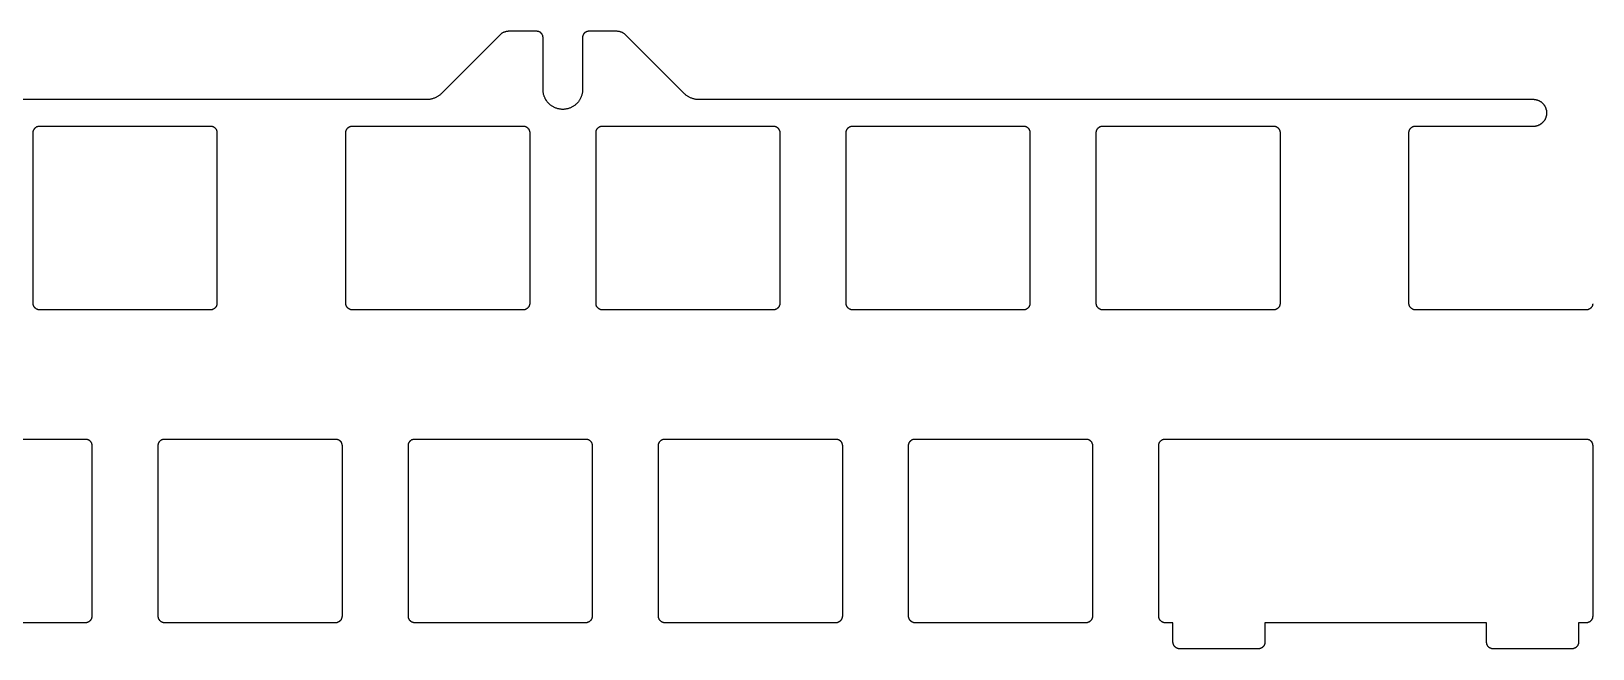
# Model space of a CAD drawing. Header units: millimetres. Extents: x 71 to 420, y -290 to -162.
# Drawn here: x 236 to 355, y -209.3 to -162.2 of the extents above; entities that cross this region are included whole.
import ezdxf

# ---------------------------------------------------------------- set-up
doc = ezdxf.new("R2010")
doc.units = ezdxf.units.MM
doc.layers.add('Layer 02', color=3, linetype='Continuous', true_color=0x00ff00)

msp = doc.modelspace()

# ---------------------------------------------------------------- linework, layer by layer
at = {"layer": 'Layer 02'}
for points in [[(271.73, -162.52), (267.26, -166.99)], [(272.43, -162.23), (272.4, -162.23), (272.37, -162.23), (272.33, -162.24), (272.3, -162.24), (272.26, -162.25), (272.23, -162.25), (272.2, -162.26), (272.16, -162.27), (272.13, -162.28), (272.1, -162.29), (272.07, -162.3), (272.04, -162.31), (272, -162.33), (271.97, -162.34), (271.94, -162.36), (271.91, -162.38), (271.89, -162.39), (271.86, -162.41), (271.83, -162.43), (271.8, -162.45), (271.78, -162.48), (271.75, -162.5), (271.73, -162.52)], [(274.52, -162.23), (272.43, -162.23)], [(275.02, -162.73), (275.02, -162.72), (275.02, -162.71), (275.02, -162.69), (275.02, -162.68), (275.02, -162.67), (275.01, -162.66), (275.01, -162.65), (275.01, -162.63), (275.01, -162.62), (275, -162.61), (275, -162.6), (275, -162.59), (274.99, -162.57), (274.99, -162.56), (274.99, -162.55), (274.98, -162.54), (274.98, -162.53), (274.97, -162.52), (274.97, -162.51), (274.96, -162.5), (274.95, -162.48), (274.95, -162.47), (274.94, -162.46), (274.94, -162.45), (274.93, -162.44), (274.92, -162.43), (274.91, -162.42), (274.91, -162.41), (274.9, -162.4), (274.89, -162.39), (274.88, -162.39), (274.87, -162.38), (274.86, -162.37), (274.86, -162.36), (274.85, -162.35), (274.84, -162.34), (274.83, -162.34), (274.82, -162.33), (274.81, -162.32), (274.8, -162.32), (274.79, -162.31), (274.78, -162.3), (274.77, -162.3), (274.76, -162.29), (274.74, -162.28), (274.73, -162.28), (274.72, -162.27), (274.71, -162.27), (274.7, -162.26), (274.69, -162.26), (274.68, -162.26), (274.66, -162.25), (274.65, -162.25), (274.64, -162.25), (274.63, -162.24), (274.62, -162.24), (274.61, -162.24), (274.59, -162.24), (274.58, -162.23), (274.57, -162.23), (274.56, -162.23), (274.54, -162.23), (274.53, -162.23), (274.52, -162.23)], [(275.02, -166.68), (275.02, -162.73)], [(278.52, -162.23), (278.51, -162.23), (278.5, -162.23), (278.48, -162.23), (278.47, -162.23), (278.46, -162.23), (278.45, -162.24), (278.43, -162.24), (278.42, -162.24), (278.41, -162.24), (278.4, -162.25), (278.39, -162.25), (278.37, -162.25), (278.36, -162.26), (278.35, -162.26), (278.34, -162.26), (278.33, -162.27), (278.32, -162.27), (278.31, -162.28), (278.3, -162.28), (278.28, -162.29), (278.27, -162.3), (278.26, -162.3), (278.25, -162.31), (278.24, -162.32), (278.23, -162.32), (278.22, -162.33), (278.21, -162.34), (278.2, -162.34), (278.19, -162.35), (278.18, -162.36), (278.18, -162.37), (278.17, -162.38), (278.16, -162.39), (278.15, -162.39), (278.14, -162.4), (278.13, -162.41), (278.13, -162.42), (278.12, -162.43), (278.11, -162.44), (278.1, -162.45), (278.1, -162.46), (278.09, -162.47), (278.09, -162.48), (278.08, -162.5), (278.07, -162.51), (278.07, -162.52), (278.06, -162.53), (278.06, -162.54), (278.05, -162.55), (278.05, -162.56), (278.05, -162.57), (278.04, -162.59), (278.04, -162.6), (278.04, -162.61), (278.03, -162.62), (278.03, -162.63), (278.03, -162.65), (278.03, -162.66), (278.02, -162.67), (278.02, -162.68), (278.02, -162.69), (278.02, -162.71), (278.02, -162.72), (278.02, -162.73)], [(278.02, -162.73), (278.02, -166.68)], [(280.61, -162.23), (278.52, -162.23)], [(281.31, -162.52), (281.29, -162.5), (281.26, -162.48), (281.24, -162.45), (281.21, -162.43), (281.18, -162.41), (281.15, -162.39), (281.13, -162.38), (281.1, -162.36), (281.07, -162.34), (281.04, -162.33), (281, -162.31), (280.97, -162.3), (280.94, -162.29), (280.91, -162.28), (280.88, -162.27), (280.84, -162.26), (280.81, -162.25), (280.78, -162.25), (280.74, -162.24), (280.71, -162.24), (280.67, -162.23), (280.64, -162.23), (280.61, -162.23)], [(285.78, -166.99), (281.31, -162.52)], [(266.2, -167.43), (201.12, -167.43)], [(267.26, -166.99), (267.22, -167.03), (267.18, -167.06), (267.15, -167.09), (267.1, -167.13), (267.06, -167.16), (267.02, -167.18), (266.98, -167.21), (266.93, -167.24), (266.89, -167.26), (266.84, -167.29), (266.8, -167.31), (266.75, -167.33), (266.7, -167.34), (266.65, -167.36), (266.6, -167.37), (266.55, -167.39), (266.5, -167.4), (266.45, -167.41), (266.4, -167.42), (266.35, -167.42), (266.3, -167.43), (266.25, -167.43), (266.2, -167.43)], [(278.02, -166.68), (278.02, -166.73), (278.02, -166.78), (278.01, -166.84), (278.01, -166.89), (278, -166.94), (277.99, -166.99), (277.98, -167.04), (277.96, -167.09), (277.95, -167.14), (277.93, -167.19), (277.91, -167.24), (277.89, -167.28), (277.87, -167.33), (277.85, -167.38), (277.82, -167.42), (277.8, -167.47), (277.77, -167.51), (277.74, -167.55), (277.71, -167.6), (277.68, -167.64), (277.64, -167.68), (277.61, -167.71), (277.57, -167.75), (277.53, -167.79), (277.5, -167.82), (277.46, -167.85), (277.41, -167.88), (277.37, -167.92), (277.33, -167.94), (277.28, -167.97), (277.24, -168), (277.19, -168.02), (277.15, -168.04), (277.1, -168.06), (277.05, -168.08), (277, -168.1), (276.95, -168.12), (276.9, -168.13), (276.85, -168.14), (276.8, -168.15), (276.75, -168.16), (276.7, -168.17), (276.65, -168.17), (276.6, -168.18), (276.55, -168.18), (276.49, -168.18), (276.44, -168.18), (276.39, -168.17), (276.34, -168.17), (276.29, -168.16), (276.24, -168.15), (276.19, -168.14), (276.14, -168.13), (276.09, -168.12), (276.04, -168.1), (275.99, -168.08), (275.94, -168.06), (275.89, -168.04), (275.85, -168.02), (275.8, -168), (275.76, -167.97), (275.71, -167.94), (275.67, -167.92), (275.63, -167.88), (275.58, -167.85), (275.54, -167.82), (275.51, -167.79), (275.47, -167.75), (275.43, -167.71), (275.4, -167.68), (275.36, -167.64), (275.33, -167.6), (275.3, -167.55), (275.27, -167.51), (275.24, -167.47), (275.22, -167.42), (275.19, -167.38), (275.17, -167.33), (275.15, -167.28), (275.13, -167.24), (275.11, -167.19), (275.09, -167.14), (275.08, -167.09), (275.06, -167.04), (275.05, -166.99), (275.04, -166.94), (275.03, -166.89), (275.03, -166.84), (275.02, -166.78), (275.02, -166.73), (275.02, -166.68)], [(286.84, -167.43), (286.79, -167.43), (286.74, -167.43), (286.69, -167.42), (286.64, -167.42), (286.59, -167.41), (286.54, -167.4), (286.49, -167.39), (286.44, -167.37), (286.39, -167.36), (286.34, -167.34), (286.29, -167.33), (286.24, -167.31), (286.2, -167.29), (286.15, -167.26), (286.11, -167.24), (286.06, -167.21), (286.02, -167.18), (285.98, -167.16), (285.93, -167.13), (285.89, -167.09), (285.86, -167.06), (285.82, -167.03), (285.78, -166.99)], [(350.46, -167.44), (286.84, -167.43)], [(351.46, -168.46), (351.46, -168.42), (351.46, -168.39), (351.46, -168.35), (351.45, -168.32), (351.45, -168.28), (351.44, -168.25), (351.43, -168.21), (351.42, -168.18), (351.41, -168.15), (351.4, -168.11), (351.39, -168.08), (351.38, -168.05), (351.36, -168.02), (351.34, -167.98), (351.33, -167.95), (351.31, -167.92), (351.29, -167.89), (351.27, -167.86), (351.25, -167.84), (351.23, -167.81), (351.21, -167.78), (351.18, -167.76), (351.16, -167.73), (351.13, -167.71), (351.1, -167.68), (351.08, -167.66), (351.05, -167.64), (351.02, -167.62), (350.99, -167.6), (350.96, -167.58), (350.93, -167.57), (350.9, -167.55), (350.87, -167.53), (350.84, -167.52), (350.8, -167.51), (350.77, -167.5), (350.74, -167.49), (350.7, -167.48), (350.67, -167.47), (350.64, -167.46), (350.6, -167.46), (350.57, -167.45), (350.53, -167.45), (350.5, -167.44), (350.46, -167.44)], [(350.46, -169.46), (350.5, -169.45), (350.53, -169.45), (350.56, -169.45), (350.6, -169.45), (350.63, -169.44), (350.66, -169.43), (350.7, -169.43), (350.73, -169.42), (350.76, -169.41), (350.8, -169.4), (350.83, -169.39), (350.86, -169.37), (350.89, -169.36), (350.92, -169.34), (350.95, -169.33), (350.98, -169.31), (351.01, -169.29), (351.04, -169.27), (351.07, -169.25), (351.09, -169.23), (351.12, -169.21), (351.14, -169.19), (351.17, -169.16), (351.19, -169.14), (351.21, -169.11), (351.24, -169.09), (351.26, -169.06), (351.28, -169.03), (351.3, -169), (351.32, -168.98), (351.33, -168.95), (351.35, -168.92), (351.36, -168.89), (351.38, -168.85), (351.39, -168.82), (351.4, -168.79), (351.41, -168.76), (351.42, -168.73), (351.43, -168.69), (351.44, -168.66), (351.45, -168.63), (351.45, -168.59), (351.46, -168.56), (351.46, -168.52), (351.46, -168.49), (351.46, -168.46)], [(236.18, -169.96), (236.18, -169.94), (236.19, -169.92), (236.19, -169.9), (236.19, -169.89), (236.19, -169.87), (236.19, -169.85), (236.2, -169.84), (236.2, -169.82), (236.21, -169.8), (236.21, -169.79), (236.22, -169.77), (236.23, -169.76), (236.23, -169.74), (236.24, -169.73), (236.25, -169.71), (236.26, -169.7), (236.27, -169.68), (236.28, -169.67), (236.29, -169.65), (236.3, -169.64), (236.31, -169.63), (236.32, -169.61), (236.33, -169.6), (236.34, -169.59), (236.36, -169.58), (236.37, -169.57), (236.38, -169.56), (236.4, -169.55), (236.41, -169.54), (236.42, -169.53), (236.44, -169.52), (236.45, -169.51), (236.47, -169.5), (236.49, -169.5), (236.5, -169.49), (236.52, -169.48), (236.53, -169.48), (236.55, -169.47), (236.57, -169.47), (236.58, -169.47), (236.6, -169.46), (236.62, -169.46), (236.63, -169.46), (236.65, -169.46), (236.67, -169.46), (236.68, -169.46)], [(236.18, -182.96), (236.18, -169.96)], [(236.68, -169.46), (249.68, -169.46)], [(249.68, -169.46), (249.7, -169.46), (249.72, -169.46), (249.74, -169.46), (249.75, -169.46), (249.77, -169.46), (249.79, -169.47), (249.8, -169.47), (249.82, -169.47), (249.84, -169.48), (249.85, -169.48), (249.87, -169.49), (249.88, -169.5), (249.9, -169.5), (249.91, -169.51), (249.93, -169.52), (249.94, -169.53), (249.96, -169.54), (249.97, -169.55), (249.99, -169.56), (250, -169.57), (250.01, -169.58), (250.03, -169.59), (250.04, -169.6), (250.05, -169.61), (250.06, -169.63), (250.07, -169.64), (250.08, -169.65), (250.09, -169.67), (250.1, -169.68), (250.11, -169.7), (250.12, -169.71), (250.13, -169.73), (250.14, -169.74), (250.14, -169.76), (250.15, -169.77), (250.16, -169.79), (250.16, -169.8), (250.17, -169.82), (250.17, -169.84), (250.17, -169.85), (250.18, -169.87), (250.18, -169.89), (250.18, -169.9), (250.18, -169.92), (250.18, -169.94), (250.18, -169.96)], [(250.18, -169.96), (250.18, -182.96)], [(260, -169.96), (260, -169.94), (260, -169.92), (260, -169.9), (260, -169.89), (260.01, -169.87), (260.01, -169.85), (260.01, -169.84), (260.02, -169.82), (260.02, -169.8), (260.03, -169.79), (260.03, -169.77), (260.04, -169.76), (260.05, -169.74), (260.05, -169.73), (260.06, -169.71), (260.07, -169.7), (260.08, -169.68), (260.09, -169.67), (260.1, -169.65), (260.11, -169.64), (260.12, -169.63), (260.13, -169.61), (260.14, -169.6), (260.16, -169.59), (260.17, -169.58), (260.18, -169.57), (260.2, -169.56), (260.21, -169.55), (260.22, -169.54), (260.24, -169.53), (260.25, -169.52), (260.27, -169.51), (260.28, -169.5), (260.3, -169.5), (260.31, -169.49), (260.33, -169.48), (260.35, -169.48), (260.36, -169.47), (260.38, -169.47), (260.4, -169.47), (260.41, -169.46), (260.43, -169.46), (260.45, -169.46), (260.46, -169.46), (260.48, -169.46), (260.5, -169.46)], [(260, -182.96), (260, -169.96)], [(260.5, -169.46), (273.5, -169.46)], [(273.5, -169.46), (273.51, -169.46), (273.53, -169.46), (273.55, -169.46), (273.57, -169.46), (273.58, -169.46), (273.6, -169.47), (273.62, -169.47), (273.63, -169.47), (273.65, -169.48), (273.67, -169.48), (273.68, -169.49), (273.7, -169.5), (273.71, -169.5), (273.73, -169.51), (273.74, -169.52), (273.76, -169.53), (273.77, -169.54), (273.79, -169.55), (273.8, -169.56), (273.81, -169.57), (273.83, -169.58), (273.84, -169.59), (273.85, -169.6), (273.86, -169.61), (273.87, -169.63), (273.89, -169.64), (273.9, -169.65), (273.91, -169.67), (273.92, -169.68), (273.93, -169.7), (273.93, -169.71), (273.94, -169.73), (273.95, -169.74), (273.96, -169.76), (273.96, -169.77), (273.97, -169.79), (273.97, -169.8), (273.98, -169.82), (273.98, -169.84), (273.99, -169.85), (273.99, -169.87), (273.99, -169.89), (274, -169.9), (274, -169.92), (274, -169.94), (274, -169.96)], [(274, -169.96), (274, -182.96)], [(279.05, -169.96), (279.05, -169.94), (279.05, -169.92), (279.05, -169.9), (279.05, -169.89), (279.06, -169.87), (279.06, -169.85), (279.06, -169.84), (279.07, -169.82), (279.07, -169.8), (279.08, -169.79), (279.08, -169.77), (279.09, -169.76), (279.1, -169.74), (279.1, -169.73), (279.11, -169.71), (279.12, -169.7), (279.13, -169.68), (279.14, -169.67), (279.15, -169.65), (279.16, -169.64), (279.17, -169.63), (279.18, -169.61), (279.19, -169.6), (279.21, -169.59), (279.22, -169.58), (279.23, -169.57), (279.25, -169.56), (279.26, -169.55), (279.27, -169.54), (279.29, -169.53), (279.3, -169.52), (279.32, -169.51), (279.33, -169.5), (279.35, -169.5), (279.36, -169.49), (279.38, -169.48), (279.4, -169.48), (279.41, -169.47), (279.43, -169.47), (279.45, -169.47), (279.46, -169.46), (279.48, -169.46), (279.5, -169.46), (279.51, -169.46), (279.53, -169.46), (279.55, -169.46)], [(279.05, -182.96), (279.05, -169.96)], [(279.55, -169.46), (292.55, -169.46)], [(292.55, -169.46), (292.56, -169.46), (292.58, -169.46), (292.6, -169.46), (292.62, -169.46), (292.63, -169.46), (292.65, -169.47), (292.67, -169.47), (292.68, -169.47), (292.7, -169.48), (292.72, -169.48), (292.73, -169.49), (292.75, -169.5), (292.76, -169.5), (292.78, -169.51), (292.79, -169.52), (292.81, -169.53), (292.82, -169.54), (292.84, -169.55), (292.85, -169.56), (292.86, -169.57), (292.88, -169.58), (292.89, -169.59), (292.9, -169.6), (292.91, -169.61), (292.92, -169.63), (292.94, -169.64), (292.95, -169.65), (292.96, -169.67), (292.97, -169.68), (292.98, -169.7), (292.98, -169.71), (292.99, -169.73), (293, -169.74), (293.01, -169.76), (293.01, -169.77), (293.02, -169.79), (293.02, -169.8), (293.03, -169.82), (293.03, -169.84), (293.04, -169.85), (293.04, -169.87), (293.04, -169.89), (293.05, -169.9), (293.05, -169.92), (293.05, -169.94), (293.05, -169.96)], [(293.05, -169.96), (293.05, -182.96)], [(298.1, -169.96), (298.1, -169.94), (298.1, -169.92), (298.1, -169.9), (298.1, -169.89), (298.11, -169.87), (298.11, -169.85), (298.11, -169.84), (298.12, -169.82), (298.12, -169.8), (298.13, -169.79), (298.13, -169.77), (298.14, -169.76), (298.15, -169.74), (298.15, -169.73), (298.16, -169.71), (298.17, -169.7), (298.18, -169.68), (298.19, -169.67), (298.2, -169.65), (298.21, -169.64), (298.22, -169.63), (298.23, -169.61), (298.24, -169.6), (298.26, -169.59), (298.27, -169.58), (298.28, -169.57), (298.3, -169.56), (298.31, -169.55), (298.32, -169.54), (298.34, -169.53), (298.35, -169.52), (298.37, -169.51), (298.38, -169.5), (298.4, -169.5), (298.41, -169.49), (298.43, -169.48), (298.45, -169.48), (298.46, -169.47), (298.48, -169.47), (298.5, -169.47), (298.51, -169.46), (298.53, -169.46), (298.55, -169.46), (298.56, -169.46), (298.58, -169.46), (298.6, -169.46)], [(298.1, -182.96), (298.1, -169.96)], [(298.6, -169.46), (311.6, -169.46)], [(311.6, -169.46), (311.61, -169.46), (311.63, -169.46), (311.65, -169.46), (311.67, -169.46), (311.68, -169.46), (311.7, -169.47), (311.72, -169.47), (311.73, -169.47), (311.75, -169.48), (311.77, -169.48), (311.78, -169.49), (311.8, -169.5), (311.81, -169.5), (311.83, -169.51), (311.84, -169.52), (311.86, -169.53), (311.87, -169.54), (311.89, -169.55), (311.9, -169.56), (311.91, -169.57), (311.93, -169.58), (311.94, -169.59), (311.95, -169.6), (311.96, -169.61), (311.97, -169.63), (311.99, -169.64), (312, -169.65), (312.01, -169.67), (312.02, -169.68), (312.03, -169.7), (312.03, -169.71), (312.04, -169.73), (312.05, -169.74), (312.06, -169.76), (312.06, -169.77), (312.07, -169.79), (312.07, -169.8), (312.08, -169.82), (312.08, -169.84), (312.09, -169.85), (312.09, -169.87), (312.09, -169.89), (312.1, -169.9), (312.1, -169.92), (312.1, -169.94), (312.1, -169.96)], [(312.1, -169.96), (312.1, -182.96)], [(317.15, -169.96), (317.15, -169.94), (317.15, -169.92), (317.15, -169.9), (317.15, -169.89), (317.16, -169.87), (317.16, -169.85), (317.16, -169.84), (317.17, -169.82), (317.17, -169.8), (317.18, -169.79), (317.18, -169.77), (317.19, -169.76), (317.2, -169.74), (317.2, -169.73), (317.21, -169.71), (317.22, -169.7), (317.23, -169.68), (317.24, -169.67), (317.25, -169.65), (317.26, -169.64), (317.27, -169.63), (317.28, -169.61), (317.29, -169.6), (317.31, -169.59), (317.32, -169.58), (317.33, -169.57), (317.35, -169.56), (317.36, -169.55), (317.37, -169.54), (317.39, -169.53), (317.4, -169.52), (317.42, -169.51), (317.43, -169.5), (317.45, -169.5), (317.46, -169.49), (317.48, -169.48), (317.5, -169.48), (317.51, -169.47), (317.53, -169.47), (317.55, -169.47), (317.56, -169.46), (317.58, -169.46), (317.6, -169.46), (317.61, -169.46), (317.63, -169.46), (317.65, -169.46)], [(317.15, -182.96), (317.15, -169.96)], [(317.65, -169.46), (330.65, -169.46)], [(330.65, -169.46), (330.66, -169.46), (330.68, -169.46), (330.7, -169.46), (330.72, -169.46), (330.73, -169.46), (330.75, -169.47), (330.77, -169.47), (330.78, -169.47), (330.8, -169.48), (330.82, -169.48), (330.83, -169.49), (330.85, -169.5), (330.86, -169.5), (330.88, -169.51), (330.89, -169.52), (330.91, -169.53), (330.92, -169.54), (330.94, -169.55), (330.95, -169.56), (330.96, -169.57), (330.98, -169.58), (330.99, -169.59), (331, -169.6), (331.01, -169.61), (331.02, -169.63), (331.04, -169.64), (331.05, -169.65), (331.06, -169.67), (331.07, -169.68), (331.08, -169.7), (331.08, -169.71), (331.09, -169.73), (331.1, -169.74), (331.11, -169.76), (331.11, -169.77), (331.12, -169.79), (331.12, -169.8), (331.13, -169.82), (331.13, -169.84), (331.14, -169.85), (331.14, -169.87), (331.14, -169.89), (331.15, -169.9), (331.15, -169.92), (331.15, -169.94), (331.15, -169.96)], [(331.15, -169.96), (331.15, -182.96)], [(340.96, -169.96), (340.96, -169.94), (340.96, -169.92), (340.96, -169.9), (340.97, -169.89), (340.97, -169.87), (340.97, -169.85), (340.98, -169.84), (340.98, -169.82), (340.98, -169.8), (340.99, -169.79), (341, -169.77), (341, -169.76), (341.01, -169.74), (341.02, -169.73), (341.03, -169.71), (341.03, -169.7), (341.04, -169.68), (341.05, -169.67), (341.06, -169.65), (341.07, -169.64), (341.08, -169.63), (341.1, -169.61), (341.11, -169.6), (341.12, -169.59), (341.13, -169.58), (341.15, -169.57), (341.16, -169.56), (341.17, -169.55), (341.19, -169.54), (341.2, -169.53), (341.22, -169.52), (341.23, -169.51), (341.25, -169.5), (341.26, -169.5), (341.28, -169.49), (341.29, -169.48), (341.31, -169.48), (341.33, -169.47), (341.34, -169.47), (341.36, -169.47), (341.38, -169.46), (341.39, -169.46), (341.41, -169.46), (341.43, -169.46), (341.44, -169.46), (341.46, -169.46)], [(340.96, -182.96), (340.96, -169.96)], [(341.46, -169.46), (350.46, -169.46)], [(236.68, -183.46), (236.67, -183.46), (236.65, -183.45), (236.63, -183.45), (236.62, -183.45), (236.6, -183.45), (236.58, -183.45), (236.57, -183.44), (236.55, -183.44), (236.53, -183.43), (236.52, -183.43), (236.5, -183.42), (236.49, -183.41), (236.47, -183.41), (236.45, -183.4), (236.44, -183.39), (236.42, -183.38), (236.41, -183.37), (236.4, -183.36), (236.38, -183.35), (236.37, -183.34), (236.36, -183.33), (236.34, -183.32), (236.33, -183.31), (236.32, -183.3), (236.31, -183.28), (236.3, -183.27), (236.29, -183.26), (236.28, -183.24), (236.27, -183.23), (236.26, -183.22), (236.25, -183.2), (236.24, -183.19), (236.23, -183.17), (236.23, -183.15), (236.22, -183.14), (236.21, -183.12), (236.21, -183.11), (236.2, -183.09), (236.2, -183.07), (236.19, -183.06), (236.19, -183.04), (236.19, -183.02), (236.19, -183.01), (236.19, -182.99), (236.18, -182.97), (236.18, -182.96)], [(250.18, -182.96), (250.18, -182.97), (250.18, -182.99), (250.18, -183.01), (250.18, -183.02), (250.18, -183.04), (250.17, -183.06), (250.17, -183.07), (250.17, -183.09), (250.16, -183.11), (250.16, -183.12), (250.15, -183.14), (250.14, -183.15), (250.14, -183.17), (250.13, -183.19), (250.12, -183.2), (250.11, -183.22), (250.1, -183.23), (250.09, -183.24), (250.08, -183.26), (250.07, -183.27), (250.06, -183.28), (250.05, -183.3), (250.04, -183.31), (250.03, -183.32), (250.01, -183.33), (250, -183.34), (249.99, -183.35), (249.97, -183.36), (249.96, -183.37), (249.94, -183.38), (249.93, -183.39), (249.91, -183.4), (249.9, -183.41), (249.88, -183.41), (249.87, -183.42), (249.85, -183.43), (249.84, -183.43), (249.82, -183.44), (249.8, -183.44), (249.79, -183.45), (249.77, -183.45), (249.75, -183.45), (249.74, -183.45), (249.72, -183.45), (249.7, -183.46), (249.68, -183.46)], [(260.5, -183.46), (260.48, -183.46), (260.46, -183.45), (260.45, -183.45), (260.43, -183.45), (260.41, -183.45), (260.4, -183.45), (260.38, -183.44), (260.36, -183.44), (260.35, -183.43), (260.33, -183.43), (260.31, -183.42), (260.3, -183.41), (260.28, -183.41), (260.27, -183.4), (260.25, -183.39), (260.24, -183.38), (260.22, -183.37), (260.21, -183.36), (260.2, -183.35), (260.18, -183.34), (260.17, -183.33), (260.16, -183.32), (260.14, -183.31), (260.13, -183.3), (260.12, -183.28), (260.11, -183.27), (260.1, -183.26), (260.09, -183.24), (260.08, -183.23), (260.07, -183.22), (260.06, -183.2), (260.05, -183.19), (260.05, -183.17), (260.04, -183.15), (260.03, -183.14), (260.03, -183.12), (260.02, -183.11), (260.02, -183.09), (260.01, -183.07), (260.01, -183.06), (260.01, -183.04), (260, -183.02), (260, -183.01), (260, -182.99), (260, -182.97), (260, -182.96)], [(274, -182.96), (274, -182.97), (274, -182.99), (274, -183.01), (273.99, -183.02), (273.99, -183.04), (273.99, -183.06), (273.98, -183.07), (273.98, -183.09), (273.97, -183.11), (273.97, -183.12), (273.96, -183.14), (273.96, -183.15), (273.95, -183.17), (273.94, -183.19), (273.93, -183.2), (273.93, -183.22), (273.92, -183.23), (273.91, -183.24), (273.9, -183.26), (273.89, -183.27), (273.87, -183.28), (273.86, -183.3), (273.85, -183.31), (273.84, -183.32), (273.83, -183.33), (273.81, -183.34), (273.8, -183.35), (273.79, -183.36), (273.77, -183.37), (273.76, -183.38), (273.74, -183.39), (273.73, -183.4), (273.71, -183.41), (273.7, -183.41), (273.68, -183.42), (273.67, -183.43), (273.65, -183.43), (273.63, -183.44), (273.62, -183.44), (273.6, -183.45), (273.58, -183.45), (273.57, -183.45), (273.55, -183.45), (273.53, -183.45), (273.51, -183.46), (273.5, -183.46)], [(279.55, -183.46), (279.53, -183.46), (279.51, -183.45), (279.5, -183.45), (279.48, -183.45), (279.46, -183.45), (279.45, -183.45), (279.43, -183.44), (279.41, -183.44), (279.4, -183.43), (279.38, -183.43), (279.36, -183.42), (279.35, -183.41), (279.33, -183.41), (279.32, -183.4), (279.3, -183.39), (279.29, -183.38), (279.27, -183.37), (279.26, -183.36), (279.25, -183.35), (279.23, -183.34), (279.22, -183.33), (279.21, -183.32), (279.19, -183.31), (279.18, -183.3), (279.17, -183.28), (279.16, -183.27), (279.15, -183.26), (279.14, -183.24), (279.13, -183.23), (279.12, -183.22), (279.11, -183.2), (279.1, -183.19), (279.1, -183.17), (279.09, -183.15), (279.08, -183.14), (279.08, -183.12), (279.07, -183.11), (279.07, -183.09), (279.06, -183.07), (279.06, -183.06), (279.06, -183.04), (279.05, -183.02), (279.05, -183.01), (279.05, -182.99), (279.05, -182.97), (279.05, -182.96)], [(293.05, -182.96), (293.05, -182.97), (293.05, -182.99), (293.05, -183.01), (293.04, -183.02), (293.04, -183.04), (293.04, -183.06), (293.03, -183.07), (293.03, -183.09), (293.02, -183.11), (293.02, -183.12), (293.01, -183.14), (293.01, -183.15), (293, -183.17), (292.99, -183.19), (292.98, -183.2), (292.98, -183.22), (292.97, -183.23), (292.96, -183.24), (292.95, -183.26), (292.94, -183.27), (292.92, -183.28), (292.91, -183.3), (292.9, -183.31), (292.89, -183.32), (292.88, -183.33), (292.86, -183.34), (292.85, -183.35), (292.84, -183.36), (292.82, -183.37), (292.81, -183.38), (292.79, -183.39), (292.78, -183.4), (292.76, -183.41), (292.75, -183.41), (292.73, -183.42), (292.72, -183.43), (292.7, -183.43), (292.68, -183.44), (292.67, -183.44), (292.65, -183.45), (292.63, -183.45), (292.62, -183.45), (292.6, -183.45), (292.58, -183.45), (292.56, -183.46), (292.55, -183.46)], [(298.6, -183.46), (298.58, -183.46), (298.56, -183.45), (298.55, -183.45), (298.53, -183.45), (298.51, -183.45), (298.5, -183.45), (298.48, -183.44), (298.46, -183.44), (298.45, -183.43), (298.43, -183.43), (298.41, -183.42), (298.4, -183.41), (298.38, -183.41), (298.37, -183.4), (298.35, -183.39), (298.34, -183.38), (298.32, -183.37), (298.31, -183.36), (298.3, -183.35), (298.28, -183.34), (298.27, -183.33), (298.26, -183.32), (298.24, -183.31), (298.23, -183.3), (298.22, -183.28), (298.21, -183.27), (298.2, -183.26), (298.19, -183.24), (298.18, -183.23), (298.17, -183.22), (298.16, -183.2), (298.15, -183.19), (298.15, -183.17), (298.14, -183.15), (298.13, -183.14), (298.13, -183.12), (298.12, -183.11), (298.12, -183.09), (298.11, -183.07), (298.11, -183.06), (298.11, -183.04), (298.1, -183.02), (298.1, -183.01), (298.1, -182.99), (298.1, -182.97), (298.1, -182.96)], [(312.1, -182.96), (312.1, -182.97), (312.1, -182.99), (312.1, -183.01), (312.09, -183.02), (312.09, -183.04), (312.09, -183.06), (312.08, -183.07), (312.08, -183.09), (312.07, -183.11), (312.07, -183.12), (312.06, -183.14), (312.06, -183.15), (312.05, -183.17), (312.04, -183.19), (312.03, -183.2), (312.03, -183.22), (312.02, -183.23), (312.01, -183.24), (312, -183.26), (311.99, -183.27), (311.97, -183.28), (311.96, -183.3), (311.95, -183.31), (311.94, -183.32), (311.93, -183.33), (311.91, -183.34), (311.9, -183.35), (311.89, -183.36), (311.87, -183.37), (311.86, -183.38), (311.84, -183.39), (311.83, -183.4), (311.81, -183.41), (311.8, -183.41), (311.78, -183.42), (311.77, -183.43), (311.75, -183.43), (311.73, -183.44), (311.72, -183.44), (311.7, -183.45), (311.68, -183.45), (311.67, -183.45), (311.65, -183.45), (311.63, -183.45), (311.61, -183.46), (311.6, -183.46)], [(317.65, -183.46), (317.63, -183.46), (317.61, -183.45), (317.6, -183.45), (317.58, -183.45), (317.56, -183.45), (317.55, -183.45), (317.53, -183.44), (317.51, -183.44), (317.5, -183.43), (317.48, -183.43), (317.46, -183.42), (317.45, -183.41), (317.43, -183.41), (317.42, -183.4), (317.4, -183.39), (317.39, -183.38), (317.37, -183.37), (317.36, -183.36), (317.35, -183.35), (317.33, -183.34), (317.32, -183.33), (317.31, -183.32), (317.29, -183.31), (317.28, -183.3), (317.27, -183.28), (317.26, -183.27), (317.25, -183.26), (317.24, -183.24), (317.23, -183.23), (317.22, -183.22), (317.21, -183.2), (317.2, -183.19), (317.2, -183.17), (317.19, -183.15), (317.18, -183.14), (317.18, -183.12), (317.17, -183.11), (317.17, -183.09), (317.16, -183.07), (317.16, -183.06), (317.16, -183.04), (317.15, -183.02), (317.15, -183.01), (317.15, -182.99), (317.15, -182.97), (317.15, -182.96)], [(331.15, -182.96), (331.15, -182.97), (331.15, -182.99), (331.15, -183.01), (331.14, -183.02), (331.14, -183.04), (331.14, -183.06), (331.13, -183.07), (331.13, -183.09), (331.12, -183.11), (331.12, -183.12), (331.11, -183.14), (331.11, -183.15), (331.1, -183.17), (331.09, -183.19), (331.08, -183.2), (331.08, -183.22), (331.07, -183.23), (331.06, -183.24), (331.05, -183.26), (331.04, -183.27), (331.02, -183.28), (331.01, -183.3), (331, -183.31), (330.99, -183.32), (330.98, -183.33), (330.96, -183.34), (330.95, -183.35), (330.94, -183.36), (330.92, -183.37), (330.91, -183.38), (330.89, -183.39), (330.88, -183.4), (330.86, -183.41), (330.85, -183.41), (330.83, -183.42), (330.82, -183.43), (330.8, -183.43), (330.78, -183.44), (330.77, -183.44), (330.75, -183.45), (330.73, -183.45), (330.72, -183.45), (330.7, -183.45), (330.68, -183.45), (330.66, -183.46), (330.65, -183.46)], [(341.46, -183.46), (341.44, -183.46), (341.43, -183.45), (341.41, -183.45), (341.39, -183.45), (341.38, -183.45), (341.36, -183.45), (341.34, -183.44), (341.33, -183.44), (341.31, -183.43), (341.29, -183.43), (341.28, -183.42), (341.26, -183.41), (341.25, -183.41), (341.23, -183.4), (341.22, -183.39), (341.2, -183.38), (341.19, -183.37), (341.17, -183.36), (341.16, -183.35), (341.15, -183.34), (341.13, -183.33), (341.12, -183.32), (341.11, -183.31), (341.1, -183.3), (341.08, -183.28), (341.07, -183.27), (341.06, -183.26), (341.05, -183.24), (341.04, -183.23), (341.03, -183.22), (341.03, -183.2), (341.02, -183.19), (341.01, -183.17), (341, -183.15), (341, -183.14), (340.99, -183.12), (340.98, -183.11), (340.98, -183.09), (340.98, -183.07), (340.97, -183.06), (340.97, -183.04), (340.97, -183.02), (340.96, -183.01), (340.96, -182.99), (340.96, -182.97), (340.96, -182.96)], [(354.96, -182.99), (354.96, -183.01), (354.96, -183.02), (354.95, -183.04), (354.95, -183.06), (354.95, -183.07), (354.94, -183.09), (354.94, -183.11), (354.93, -183.12), (354.93, -183.14), (354.92, -183.15), (354.91, -183.17), (354.91, -183.19), (354.9, -183.2), (354.89, -183.22), (354.88, -183.23), (354.87, -183.24), (354.86, -183.26), (354.85, -183.27), (354.84, -183.28), (354.83, -183.3), (354.81, -183.31), (354.8, -183.32), (354.79, -183.33), (354.78, -183.34), (354.76, -183.35), (354.75, -183.36), (354.74, -183.37), (354.72, -183.38), (354.71, -183.39), (354.69, -183.4), (354.68, -183.41), (354.66, -183.41), (354.64, -183.42), (354.63, -183.43), (354.61, -183.43), (354.6, -183.44), (354.58, -183.44), (354.56, -183.45), (354.55, -183.45), (354.53, -183.45), (354.51, -183.45), (354.5, -183.45), (354.48, -183.46), (354.46, -183.46)], [(249.68, -183.46), (236.68, -183.46)], [(273.5, -183.46), (260.5, -183.46)], [(292.55, -183.46), (279.55, -183.46)], [(311.6, -183.46), (298.6, -183.46)], [(330.65, -183.46), (317.65, -183.46)], [(354.46, -183.46), (341.46, -183.46)], [(227.16, -193.29), (240.16, -193.29)], [(240.16, -193.29), (240.17, -193.29), (240.19, -193.29), (240.21, -193.29), (240.23, -193.29), (240.24, -193.29), (240.26, -193.3), (240.28, -193.3), (240.29, -193.31), (240.31, -193.31), (240.32, -193.32), (240.34, -193.32), (240.36, -193.33), (240.37, -193.34), (240.39, -193.34), (240.4, -193.35), (240.42, -193.36), (240.43, -193.37), (240.45, -193.38), (240.46, -193.39), (240.47, -193.4), (240.49, -193.41), (240.5, -193.42), (240.51, -193.43), (240.52, -193.45), (240.53, -193.46), (240.55, -193.47), (240.56, -193.49), (240.57, -193.5), (240.58, -193.51), (240.58, -193.53), (240.59, -193.54), (240.6, -193.56), (240.61, -193.57), (240.62, -193.59), (240.62, -193.6), (240.63, -193.62), (240.63, -193.64), (240.64, -193.65), (240.64, -193.67), (240.65, -193.69), (240.65, -193.7), (240.65, -193.72), (240.65, -193.74), (240.66, -193.75), (240.66, -193.77), (240.66, -193.79)], [(240.66, -193.79), (240.66, -206.79)], [(245.71, -193.79), (245.71, -193.77), (245.71, -193.75), (245.71, -193.74), (245.71, -193.72), (245.71, -193.7), (245.72, -193.69), (245.72, -193.67), (245.73, -193.65), (245.73, -193.64), (245.74, -193.62), (245.74, -193.6), (245.75, -193.59), (245.76, -193.57), (245.76, -193.56), (245.77, -193.54), (245.78, -193.53), (245.79, -193.51), (245.8, -193.5), (245.81, -193.49), (245.82, -193.47), (245.83, -193.46), (245.84, -193.45), (245.85, -193.43), (245.87, -193.42), (245.88, -193.41), (245.89, -193.4), (245.91, -193.39), (245.92, -193.38), (245.93, -193.37), (245.95, -193.36), (245.96, -193.35), (245.98, -193.34), (245.99, -193.34), (246.01, -193.33), (246.02, -193.32), (246.04, -193.32), (246.06, -193.31), (246.07, -193.31), (246.09, -193.3), (246.11, -193.3), (246.12, -193.29), (246.14, -193.29), (246.16, -193.29), (246.17, -193.29), (246.19, -193.29), (246.21, -193.29)], [(245.71, -206.79), (245.71, -193.79)], [(246.21, -193.29), (259.21, -193.29)], [(259.21, -193.29), (259.22, -193.29), (259.24, -193.29), (259.26, -193.29), (259.28, -193.29), (259.29, -193.29), (259.31, -193.3), (259.33, -193.3), (259.34, -193.31), (259.36, -193.31), (259.37, -193.32), (259.39, -193.32), (259.41, -193.33), (259.42, -193.34), (259.44, -193.34), (259.45, -193.35), (259.47, -193.36), (259.48, -193.37), (259.5, -193.38), (259.51, -193.39), (259.52, -193.4), (259.54, -193.41), (259.55, -193.42), (259.56, -193.43), (259.57, -193.45), (259.58, -193.46), (259.6, -193.47), (259.61, -193.49), (259.62, -193.5), (259.63, -193.51), (259.63, -193.53), (259.64, -193.54), (259.65, -193.56), (259.66, -193.57), (259.67, -193.59), (259.67, -193.6), (259.68, -193.62), (259.68, -193.64), (259.69, -193.65), (259.69, -193.67), (259.7, -193.69), (259.7, -193.7), (259.7, -193.72), (259.7, -193.74), (259.71, -193.75), (259.71, -193.77), (259.71, -193.79)], [(259.71, -193.79), (259.71, -206.79)], [(264.76, -193.79), (264.76, -193.77), (264.76, -193.75), (264.76, -193.74), (264.76, -193.72), (264.76, -193.7), (264.77, -193.69), (264.77, -193.67), (264.78, -193.65), (264.78, -193.64), (264.79, -193.62), (264.79, -193.6), (264.8, -193.59), (264.81, -193.57), (264.81, -193.56), (264.82, -193.54), (264.83, -193.53), (264.84, -193.51), (264.85, -193.5), (264.86, -193.49), (264.87, -193.47), (264.88, -193.46), (264.89, -193.45), (264.9, -193.43), (264.92, -193.42), (264.93, -193.41), (264.94, -193.4), (264.96, -193.39), (264.97, -193.38), (264.98, -193.37), (265, -193.36), (265.01, -193.35), (265.03, -193.34), (265.04, -193.34), (265.06, -193.33), (265.07, -193.32), (265.09, -193.32), (265.11, -193.31), (265.12, -193.31), (265.14, -193.3), (265.16, -193.3), (265.17, -193.29), (265.19, -193.29), (265.21, -193.29), (265.22, -193.29), (265.24, -193.29), (265.26, -193.29)], [(264.76, -206.79), (264.76, -193.79)], [(265.26, -193.29), (278.26, -193.29)], [(278.26, -193.29), (278.27, -193.29), (278.29, -193.29), (278.31, -193.29), (278.33, -193.29), (278.34, -193.29), (278.36, -193.3), (278.38, -193.3), (278.39, -193.31), (278.41, -193.31), (278.42, -193.32), (278.44, -193.32), (278.46, -193.33), (278.47, -193.34), (278.49, -193.34), (278.5, -193.35), (278.52, -193.36), (278.53, -193.37), (278.55, -193.38), (278.56, -193.39), (278.57, -193.4), (278.59, -193.41), (278.6, -193.42), (278.61, -193.43), (278.62, -193.45), (278.63, -193.46), (278.65, -193.47), (278.66, -193.49), (278.67, -193.5), (278.68, -193.51), (278.68, -193.53), (278.69, -193.54), (278.7, -193.56), (278.71, -193.57), (278.72, -193.59), (278.72, -193.6), (278.73, -193.62), (278.73, -193.64), (278.74, -193.65), (278.74, -193.67), (278.75, -193.69), (278.75, -193.7), (278.75, -193.72), (278.75, -193.74), (278.76, -193.75), (278.76, -193.77), (278.76, -193.79)], [(278.76, -193.79), (278.76, -206.79)], [(283.81, -193.79), (283.81, -193.77), (283.81, -193.75), (283.81, -193.74), (283.81, -193.72), (283.81, -193.7), (283.82, -193.69), (283.82, -193.67), (283.83, -193.65), (283.83, -193.64), (283.84, -193.62), (283.84, -193.6), (283.85, -193.59), (283.86, -193.57), (283.86, -193.56), (283.87, -193.54), (283.88, -193.53), (283.89, -193.51), (283.9, -193.5), (283.91, -193.49), (283.92, -193.47), (283.93, -193.46), (283.94, -193.45), (283.95, -193.43), (283.97, -193.42), (283.98, -193.41), (283.99, -193.4), (284.01, -193.39), (284.02, -193.38), (284.03, -193.37), (284.05, -193.36), (284.06, -193.35), (284.08, -193.34), (284.09, -193.34), (284.11, -193.33), (284.12, -193.32), (284.14, -193.32), (284.16, -193.31), (284.17, -193.31), (284.19, -193.3), (284.21, -193.3), (284.22, -193.29), (284.24, -193.29), (284.26, -193.29), (284.27, -193.29), (284.29, -193.29), (284.31, -193.29)], [(283.81, -206.79), (283.81, -193.79)], [(284.31, -193.29), (297.31, -193.29)], [(297.31, -193.29), (297.32, -193.29), (297.34, -193.29), (297.36, -193.29), (297.38, -193.29), (297.39, -193.29), (297.41, -193.3), (297.43, -193.3), (297.44, -193.31), (297.46, -193.31), (297.47, -193.32), (297.49, -193.32), (297.51, -193.33), (297.52, -193.34), (297.54, -193.34), (297.55, -193.35), (297.57, -193.36), (297.58, -193.37), (297.6, -193.38), (297.61, -193.39), (297.62, -193.4), (297.64, -193.41), (297.65, -193.42), (297.66, -193.43), (297.67, -193.45), (297.68, -193.46), (297.7, -193.47), (297.71, -193.49), (297.72, -193.5), (297.73, -193.51), (297.73, -193.53), (297.74, -193.54), (297.75, -193.56), (297.76, -193.57), (297.77, -193.59), (297.77, -193.6), (297.78, -193.62), (297.78, -193.64), (297.79, -193.65), (297.79, -193.67), (297.8, -193.69), (297.8, -193.7), (297.8, -193.72), (297.8, -193.74), (297.81, -193.75), (297.81, -193.77), (297.81, -193.79)], [(297.81, -193.79), (297.81, -206.79)], [(302.86, -193.79), (302.86, -193.77), (302.86, -193.75), (302.86, -193.74), (302.86, -193.72), (302.86, -193.7), (302.87, -193.69), (302.87, -193.67), (302.88, -193.65), (302.88, -193.64), (302.89, -193.62), (302.89, -193.6), (302.9, -193.59), (302.91, -193.57), (302.91, -193.56), (302.92, -193.54), (302.93, -193.53), (302.94, -193.51), (302.95, -193.5), (302.96, -193.49), (302.97, -193.47), (302.98, -193.46), (302.99, -193.45), (303, -193.43), (303.02, -193.42), (303.03, -193.41), (303.04, -193.4), (303.06, -193.39), (303.07, -193.38), (303.08, -193.37), (303.1, -193.36), (303.11, -193.35), (303.13, -193.34), (303.14, -193.34), (303.16, -193.33), (303.17, -193.32), (303.19, -193.32), (303.21, -193.31), (303.22, -193.31), (303.24, -193.3), (303.26, -193.3), (303.27, -193.29), (303.29, -193.29), (303.31, -193.29), (303.32, -193.29), (303.34, -193.29), (303.36, -193.29)], [(302.86, -206.79), (302.86, -193.79)], [(303.36, -193.29), (316.36, -193.29)], [(316.36, -193.29), (316.37, -193.29), (316.39, -193.29), (316.41, -193.29), (316.43, -193.29), (316.44, -193.29), (316.46, -193.3), (316.48, -193.3), (316.49, -193.31), (316.51, -193.31), (316.52, -193.32), (316.54, -193.32), (316.56, -193.33), (316.57, -193.34), (316.59, -193.34), (316.6, -193.35), (316.62, -193.36), (316.63, -193.37), (316.65, -193.38), (316.66, -193.39), (316.67, -193.4), (316.69, -193.41), (316.7, -193.42), (316.71, -193.43), (316.72, -193.45), (316.73, -193.46), (316.75, -193.47), (316.76, -193.49), (316.77, -193.5), (316.78, -193.51), (316.78, -193.53), (316.79, -193.54), (316.8, -193.56), (316.81, -193.57), (316.82, -193.59), (316.82, -193.6), (316.83, -193.62), (316.83, -193.64), (316.84, -193.65), (316.84, -193.67), (316.85, -193.69), (316.85, -193.7), (316.85, -193.72), (316.85, -193.74), (316.86, -193.75), (316.86, -193.77), (316.86, -193.79)], [(316.86, -193.79), (316.86, -206.79)], [(321.91, -193.79), (321.91, -193.77), (321.91, -193.75), (321.91, -193.74), (321.91, -193.72), (321.91, -193.7), (321.92, -193.69), (321.92, -193.67), (321.93, -193.65), (321.93, -193.64), (321.94, -193.62), (321.94, -193.6), (321.95, -193.59), (321.96, -193.57), (321.96, -193.56), (321.97, -193.54), (321.98, -193.53), (321.99, -193.51), (322, -193.5), (322.01, -193.49), (322.02, -193.47), (322.03, -193.46), (322.04, -193.45), (322.05, -193.43), (322.07, -193.42), (322.08, -193.41), (322.09, -193.4), (322.11, -193.39), (322.12, -193.38), (322.13, -193.37), (322.15, -193.36), (322.16, -193.35), (322.18, -193.34), (322.19, -193.34), (322.21, -193.33), (322.22, -193.32), (322.24, -193.32), (322.26, -193.31), (322.27, -193.31), (322.29, -193.3), (322.31, -193.3), (322.32, -193.29), (322.34, -193.29), (322.36, -193.29), (322.37, -193.29), (322.39, -193.29), (322.41, -193.29)], [(321.91, -194.26), (321.91, -193.79)], [(322.41, -193.29), (354.46, -193.29)], [(354.46, -193.29), (354.47, -193.29), (354.49, -193.29), (354.51, -193.29), (354.53, -193.29), (354.54, -193.29), (354.56, -193.3), (354.58, -193.3), (354.59, -193.31), (354.61, -193.31), (354.62, -193.32), (354.64, -193.32), (354.66, -193.33), (354.67, -193.34), (354.69, -193.34), (354.7, -193.35), (354.72, -193.36), (354.73, -193.37), (354.75, -193.38), (354.76, -193.39), (354.77, -193.4), (354.79, -193.41), (354.8, -193.42), (354.81, -193.43), (354.82, -193.45), (354.83, -193.46), (354.85, -193.47), (354.86, -193.49), (354.87, -193.5), (354.88, -193.51), (354.88, -193.53), (354.89, -193.54), (354.9, -193.56), (354.91, -193.57), (354.92, -193.59), (354.92, -193.6), (354.93, -193.62), (354.93, -193.64), (354.94, -193.65), (354.94, -193.67), (354.95, -193.69), (354.95, -193.7), (354.95, -193.72), (354.95, -193.74), (354.96, -193.75), (354.96, -193.77), (354.96, -193.79)], [(354.96, -193.79), (354.96, -206.79)], [(321.91, -194.27), (321.91, -194.26)], [(321.91, -206.27), (321.91, -194.27)], [(240.66, -206.79), (240.66, -206.8), (240.66, -206.82), (240.65, -206.84), (240.65, -206.86), (240.65, -206.87), (240.65, -206.89), (240.64, -206.91), (240.64, -206.92), (240.63, -206.94), (240.63, -206.95), (240.62, -206.97), (240.62, -206.99), (240.61, -207), (240.6, -207.02), (240.59, -207.03), (240.58, -207.05), (240.58, -207.06), (240.57, -207.08), (240.56, -207.09), (240.55, -207.1), (240.53, -207.12), (240.52, -207.13), (240.51, -207.14), (240.5, -207.15), (240.49, -207.16), (240.47, -207.17), (240.46, -207.19), (240.45, -207.2), (240.43, -207.21), (240.42, -207.21), (240.4, -207.22), (240.39, -207.23), (240.37, -207.24), (240.36, -207.25), (240.34, -207.25), (240.32, -207.26), (240.31, -207.26), (240.29, -207.27), (240.28, -207.27), (240.26, -207.28), (240.24, -207.28), (240.23, -207.28), (240.21, -207.28), (240.19, -207.29), (240.17, -207.29), (240.16, -207.29)], [(246.21, -207.29), (246.19, -207.29), (246.17, -207.29), (246.16, -207.28), (246.14, -207.28), (246.12, -207.28), (246.11, -207.28), (246.09, -207.27), (246.07, -207.27), (246.06, -207.26), (246.04, -207.26), (246.02, -207.25), (246.01, -207.25), (245.99, -207.24), (245.98, -207.23), (245.96, -207.22), (245.95, -207.21), (245.93, -207.21), (245.92, -207.2), (245.91, -207.19), (245.89, -207.17), (245.88, -207.16), (245.87, -207.15), (245.85, -207.14), (245.84, -207.13), (245.83, -207.12), (245.82, -207.1), (245.81, -207.09), (245.8, -207.08), (245.79, -207.06), (245.78, -207.05), (245.77, -207.03), (245.76, -207.02), (245.76, -207), (245.75, -206.99), (245.74, -206.97), (245.74, -206.95), (245.73, -206.94), (245.73, -206.92), (245.72, -206.91), (245.72, -206.89), (245.71, -206.87), (245.71, -206.86), (245.71, -206.84), (245.71, -206.82), (245.71, -206.8), (245.71, -206.79)], [(259.71, -206.79), (259.71, -206.8), (259.71, -206.82), (259.7, -206.84), (259.7, -206.86), (259.7, -206.87), (259.7, -206.89), (259.69, -206.91), (259.69, -206.92), (259.68, -206.94), (259.68, -206.95), (259.67, -206.97), (259.67, -206.99), (259.66, -207), (259.65, -207.02), (259.64, -207.03), (259.63, -207.05), (259.63, -207.06), (259.62, -207.08), (259.61, -207.09), (259.6, -207.1), (259.58, -207.12), (259.57, -207.13), (259.56, -207.14), (259.55, -207.15), (259.54, -207.16), (259.52, -207.17), (259.51, -207.19), (259.5, -207.2), (259.48, -207.21), (259.47, -207.21), (259.45, -207.22), (259.44, -207.23), (259.42, -207.24), (259.41, -207.25), (259.39, -207.25), (259.37, -207.26), (259.36, -207.26), (259.34, -207.27), (259.33, -207.27), (259.31, -207.28), (259.29, -207.28), (259.28, -207.28), (259.26, -207.28), (259.24, -207.29), (259.22, -207.29), (259.21, -207.29)], [(265.26, -207.29), (265.24, -207.29), (265.22, -207.29), (265.21, -207.28), (265.19, -207.28), (265.17, -207.28), (265.16, -207.28), (265.14, -207.27), (265.12, -207.27), (265.11, -207.26), (265.09, -207.26), (265.07, -207.25), (265.06, -207.25), (265.04, -207.24), (265.03, -207.23), (265.01, -207.22), (265, -207.21), (264.98, -207.21), (264.97, -207.2), (264.96, -207.19), (264.94, -207.17), (264.93, -207.16), (264.92, -207.15), (264.9, -207.14), (264.89, -207.13), (264.88, -207.12), (264.87, -207.1), (264.86, -207.09), (264.85, -207.08), (264.84, -207.06), (264.83, -207.05), (264.82, -207.03), (264.81, -207.02), (264.81, -207), (264.8, -206.99), (264.79, -206.97), (264.79, -206.95), (264.78, -206.94), (264.78, -206.92), (264.77, -206.91), (264.77, -206.89), (264.76, -206.87), (264.76, -206.86), (264.76, -206.84), (264.76, -206.82), (264.76, -206.8), (264.76, -206.79)], [(278.76, -206.79), (278.76, -206.8), (278.76, -206.82), (278.75, -206.84), (278.75, -206.86), (278.75, -206.87), (278.75, -206.89), (278.74, -206.91), (278.74, -206.92), (278.73, -206.94), (278.73, -206.95), (278.72, -206.97), (278.72, -206.99), (278.71, -207), (278.7, -207.02), (278.69, -207.03), (278.68, -207.05), (278.68, -207.06), (278.67, -207.08), (278.66, -207.09), (278.65, -207.1), (278.63, -207.12), (278.62, -207.13), (278.61, -207.14), (278.6, -207.15), (278.59, -207.16), (278.57, -207.17), (278.56, -207.19), (278.55, -207.2), (278.53, -207.21), (278.52, -207.21), (278.5, -207.22), (278.49, -207.23), (278.47, -207.24), (278.46, -207.25), (278.44, -207.25), (278.42, -207.26), (278.41, -207.26), (278.39, -207.27), (278.38, -207.27), (278.36, -207.28), (278.34, -207.28), (278.33, -207.28), (278.31, -207.28), (278.29, -207.29), (278.27, -207.29), (278.26, -207.29)], [(284.31, -207.29), (284.29, -207.29), (284.27, -207.29), (284.26, -207.28), (284.24, -207.28), (284.22, -207.28), (284.21, -207.28), (284.19, -207.27), (284.17, -207.27), (284.16, -207.26), (284.14, -207.26), (284.12, -207.25), (284.11, -207.25), (284.09, -207.24), (284.08, -207.23), (284.06, -207.22), (284.05, -207.21), (284.03, -207.21), (284.02, -207.2), (284.01, -207.19), (283.99, -207.17), (283.98, -207.16), (283.97, -207.15), (283.95, -207.14), (283.94, -207.13), (283.93, -207.12), (283.92, -207.1), (283.91, -207.09), (283.9, -207.08), (283.89, -207.06), (283.88, -207.05), (283.87, -207.03), (283.86, -207.02), (283.86, -207), (283.85, -206.99), (283.84, -206.97), (283.84, -206.95), (283.83, -206.94), (283.83, -206.92), (283.82, -206.91), (283.82, -206.89), (283.81, -206.87), (283.81, -206.86), (283.81, -206.84), (283.81, -206.82), (283.81, -206.8), (283.81, -206.79)], [(297.81, -206.79), (297.81, -206.8), (297.81, -206.82), (297.8, -206.84), (297.8, -206.86), (297.8, -206.87), (297.8, -206.89), (297.79, -206.91), (297.79, -206.92), (297.78, -206.94), (297.78, -206.95), (297.77, -206.97), (297.77, -206.99), (297.76, -207), (297.75, -207.02), (297.74, -207.03), (297.73, -207.05), (297.73, -207.06), (297.72, -207.08), (297.71, -207.09), (297.7, -207.1), (297.68, -207.12), (297.67, -207.13), (297.66, -207.14), (297.65, -207.15), (297.64, -207.16), (297.62, -207.17), (297.61, -207.19), (297.6, -207.2), (297.58, -207.21), (297.57, -207.21), (297.55, -207.22), (297.54, -207.23), (297.52, -207.24), (297.51, -207.25), (297.49, -207.25), (297.47, -207.26), (297.46, -207.26), (297.44, -207.27), (297.43, -207.27), (297.41, -207.28), (297.39, -207.28), (297.38, -207.28), (297.36, -207.28), (297.34, -207.29), (297.32, -207.29), (297.31, -207.29)], [(303.36, -207.29), (303.34, -207.29), (303.32, -207.29), (303.31, -207.28), (303.29, -207.28), (303.27, -207.28), (303.26, -207.28), (303.24, -207.27), (303.22, -207.27), (303.21, -207.26), (303.19, -207.26), (303.17, -207.25), (303.16, -207.25), (303.14, -207.24), (303.13, -207.23), (303.11, -207.22), (303.1, -207.21), (303.08, -207.21), (303.07, -207.2), (303.06, -207.19), (303.04, -207.17), (303.03, -207.16), (303.02, -207.15), (303, -207.14), (302.99, -207.13), (302.98, -207.12), (302.97, -207.1), (302.96, -207.09), (302.95, -207.08), (302.94, -207.06), (302.93, -207.05), (302.92, -207.03), (302.91, -207.02), (302.91, -207), (302.9, -206.99), (302.89, -206.97), (302.89, -206.95), (302.88, -206.94), (302.88, -206.92), (302.87, -206.91), (302.87, -206.89), (302.86, -206.87), (302.86, -206.86), (302.86, -206.84), (302.86, -206.82), (302.86, -206.8), (302.86, -206.79)], [(316.86, -206.79), (316.86, -206.8), (316.86, -206.82), (316.85, -206.84), (316.85, -206.86), (316.85, -206.87), (316.85, -206.89), (316.84, -206.91), (316.84, -206.92), (316.83, -206.94), (316.83, -206.95), (316.82, -206.97), (316.82, -206.99), (316.81, -207), (316.8, -207.02), (316.79, -207.03), (316.78, -207.05), (316.78, -207.06), (316.77, -207.08), (316.76, -207.09), (316.75, -207.1), (316.73, -207.12), (316.72, -207.13), (316.71, -207.14), (316.7, -207.15), (316.69, -207.16), (316.67, -207.17), (316.66, -207.19), (316.65, -207.2), (316.63, -207.21), (316.62, -207.21), (316.6, -207.22), (316.59, -207.23), (316.57, -207.24), (316.56, -207.25), (316.54, -207.25), (316.52, -207.26), (316.51, -207.26), (316.49, -207.27), (316.48, -207.27), (316.46, -207.28), (316.44, -207.28), (316.43, -207.28), (316.41, -207.28), (316.39, -207.29), (316.37, -207.29), (316.36, -207.29)], [(321.91, -206.79), (321.91, -206.27)], [(321.91, -206.27), (321.91, -206.27)], [(322.41, -207.29), (322.39, -207.29), (322.37, -207.29), (322.36, -207.28), (322.34, -207.28), (322.32, -207.28), (322.31, -207.28), (322.29, -207.27), (322.27, -207.27), (322.26, -207.26), (322.24, -207.26), (322.22, -207.25), (322.21, -207.25), (322.19, -207.24), (322.18, -207.23), (322.16, -207.22), (322.15, -207.21), (322.13, -207.21), (322.12, -207.2), (322.11, -207.19), (322.09, -207.17), (322.08, -207.16), (322.07, -207.15), (322.05, -207.14), (322.04, -207.13), (322.03, -207.12), (322.02, -207.1), (322.01, -207.09), (322, -207.08), (321.99, -207.06), (321.98, -207.05), (321.97, -207.03), (321.96, -207.02), (321.96, -207), (321.95, -206.99), (321.94, -206.97), (321.94, -206.95), (321.93, -206.94), (321.93, -206.92), (321.92, -206.91), (321.92, -206.89), (321.91, -206.87), (321.91, -206.86), (321.91, -206.84), (321.91, -206.82), (321.91, -206.8), (321.91, -206.79)], [(354.96, -206.79), (354.96, -206.8), (354.96, -206.82), (354.95, -206.84), (354.95, -206.86), (354.95, -206.87), (354.95, -206.89), (354.94, -206.91), (354.94, -206.92), (354.93, -206.94), (354.93, -206.95), (354.92, -206.97), (354.92, -206.99), (354.91, -207), (354.9, -207.02), (354.89, -207.03), (354.88, -207.05), (354.88, -207.06), (354.87, -207.08), (354.86, -207.09), (354.85, -207.1), (354.83, -207.12), (354.82, -207.13), (354.81, -207.14), (354.8, -207.15), (354.79, -207.16), (354.77, -207.17), (354.76, -207.19), (354.75, -207.2), (354.73, -207.21), (354.72, -207.21), (354.7, -207.22), (354.69, -207.23), (354.67, -207.24), (354.66, -207.25), (354.64, -207.25), (354.62, -207.26), (354.61, -207.26), (354.59, -207.27), (354.58, -207.27), (354.56, -207.28), (354.54, -207.28), (354.53, -207.28), (354.51, -207.28), (354.49, -207.29), (354.47, -207.29), (354.46, -207.29)], [(240.16, -207.29), (227.16, -207.29)], [(259.21, -207.29), (246.21, -207.29)], [(278.26, -207.29), (265.26, -207.29)], [(297.31, -207.29), (284.31, -207.29)], [(316.36, -207.29), (303.36, -207.29)], [(322.99, -208.77), (322.99, -207.29), (322.41, -207.29)], [(346.87, -208.77), (346.87, -207.29), (329.99, -207.29), (329.99, -208.77)], [(354.46, -207.29), (353.87, -207.29), (353.87, -208.77)], [(323.49, -209.27), (323.48, -209.27), (323.46, -209.27), (323.44, -209.27), (323.43, -209.26), (323.41, -209.26), (323.39, -209.26), (323.38, -209.25), (323.36, -209.25), (323.34, -209.24), (323.33, -209.24), (323.31, -209.23), (323.3, -209.23), (323.28, -209.22), (323.26, -209.21), (323.25, -209.2), (323.23, -209.2), (323.22, -209.19), (323.21, -209.18), (323.19, -209.17), (323.18, -209.16), (323.17, -209.14), (323.15, -209.13), (323.14, -209.12), (323.13, -209.11), (323.12, -209.1), (323.11, -209.08), (323.1, -209.07), (323.09, -209.06), (323.08, -209.04), (323.07, -209.03), (323.06, -209.01), (323.05, -209), (323.04, -208.98), (323.04, -208.97), (323.03, -208.95), (323.02, -208.94), (323.02, -208.92), (323.01, -208.9), (323.01, -208.89), (323, -208.87), (323, -208.85), (323, -208.84), (323, -208.82), (323, -208.8), (322.99, -208.79), (322.99, -208.77)], [(329.49, -209.27), (323.49, -209.27)], [(329.99, -208.77), (329.99, -208.79), (329.99, -208.8), (329.99, -208.82), (329.99, -208.84), (329.99, -208.85), (329.98, -208.87), (329.98, -208.89), (329.98, -208.9), (329.97, -208.92), (329.97, -208.94), (329.96, -208.95), (329.95, -208.97), (329.95, -208.98), (329.94, -209), (329.93, -209.01), (329.92, -209.03), (329.91, -209.04), (329.9, -209.06), (329.89, -209.07), (329.88, -209.08), (329.87, -209.1), (329.86, -209.11), (329.85, -209.12), (329.84, -209.13), (329.82, -209.14), (329.81, -209.16), (329.8, -209.17), (329.78, -209.18), (329.77, -209.19), (329.75, -209.2), (329.74, -209.2), (329.72, -209.21), (329.71, -209.22), (329.69, -209.23), (329.68, -209.23), (329.66, -209.24), (329.65, -209.24), (329.63, -209.25), (329.61, -209.25), (329.6, -209.26), (329.58, -209.26), (329.56, -209.26), (329.55, -209.27), (329.53, -209.27), (329.51, -209.27), (329.49, -209.27)], [(347.37, -209.27), (347.35, -209.27), (347.34, -209.27), (347.32, -209.27), (347.3, -209.26), (347.29, -209.26), (347.27, -209.26), (347.25, -209.25), (347.24, -209.25), (347.22, -209.24), (347.2, -209.24), (347.19, -209.23), (347.17, -209.23), (347.16, -209.22), (347.14, -209.21), (347.13, -209.2), (347.11, -209.2), (347.1, -209.19), (347.08, -209.18), (347.07, -209.17), (347.05, -209.16), (347.04, -209.14), (347.03, -209.13), (347.02, -209.12), (347, -209.11), (346.99, -209.1), (346.98, -209.08), (346.97, -209.07), (346.96, -209.06), (346.95, -209.04), (346.94, -209.03), (346.93, -209.01), (346.93, -209), (346.92, -208.98), (346.91, -208.97), (346.91, -208.95), (346.9, -208.94), (346.89, -208.92), (346.89, -208.9), (346.88, -208.89), (346.88, -208.87), (346.88, -208.85), (346.88, -208.84), (346.87, -208.82), (346.87, -208.8), (346.87, -208.79), (346.87, -208.77)], [(353.37, -209.27), (347.37, -209.27)], [(353.87, -208.77), (353.87, -208.79), (353.87, -208.8), (353.87, -208.82), (353.87, -208.84), (353.86, -208.85), (353.86, -208.87), (353.86, -208.89), (353.85, -208.9), (353.85, -208.92), (353.84, -208.94), (353.84, -208.95), (353.83, -208.97), (353.82, -208.98), (353.81, -209), (353.81, -209.01), (353.8, -209.03), (353.79, -209.04), (353.78, -209.06), (353.77, -209.07), (353.76, -209.08), (353.75, -209.1), (353.74, -209.11), (353.72, -209.12), (353.71, -209.13), (353.7, -209.14), (353.69, -209.16), (353.67, -209.17), (353.66, -209.18), (353.64, -209.19), (353.63, -209.2), (353.62, -209.2), (353.6, -209.21), (353.59, -209.22), (353.57, -209.23), (353.55, -209.23), (353.54, -209.24), (353.52, -209.24), (353.51, -209.25), (353.49, -209.25), (353.47, -209.26), (353.46, -209.26), (353.44, -209.26), (353.42, -209.27), (353.4, -209.27), (353.39, -209.27), (353.37, -209.27)]]:
    msp.add_lwpolyline(points, dxfattribs=at)

doc.saveas('drawing.dxf')
